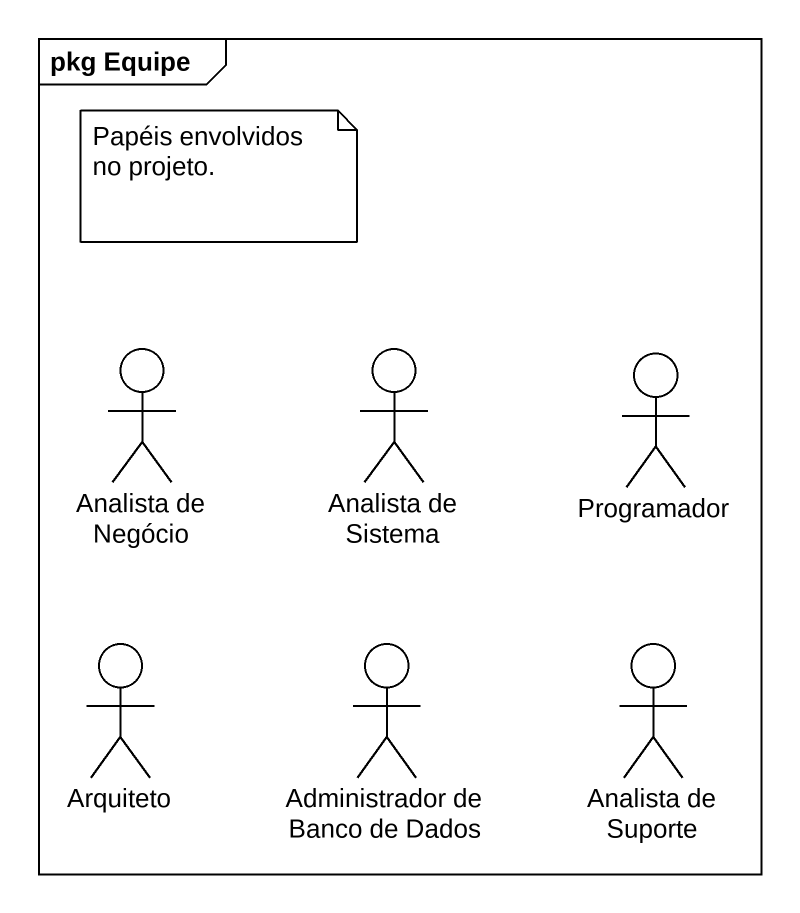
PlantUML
@startuml
mainframe pkg Equipe
actor "Analista de Negócio" as Analista_de_Negócio
actor "Analista de Sistema" as Analista_de_Sistema
actor Programador
actor Arquiteto
actor "Administrador de Banco de Dados" as Administrador_de_Banco_de
actor "Analista de Suporte" as Analista_de_Suporte
note as N1
  Papéis envolvidos no projeto.
end note
@enduml
